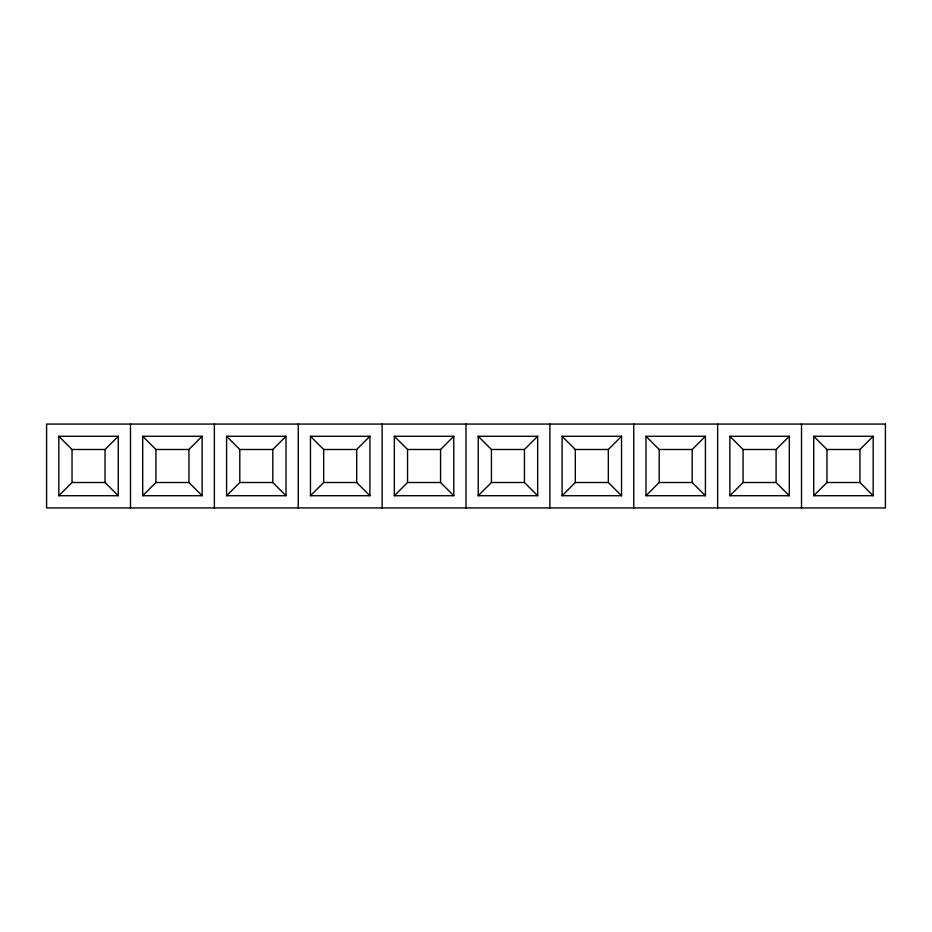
<?xml version="1.0" encoding="UTF-8"?>
<svg xmlns="http://www.w3.org/2000/svg" width="932" height="932" viewBox="0 0 932 932"><rect width="100%" height="100%" fill="white"/><g stroke="black" fill="none" stroke-linecap="round" stroke-linejoin="round"><path stroke-width="1.4" d="M58.821 495.719L72.032 482.508L105.048 482.508L118.259 495.719L58.821 495.719L58.821 436.281L118.259 436.281L118.259 495.719M58.821 436.281L72.032 449.492L105.048 449.492L118.259 436.281M142.701 495.719L155.912 482.508L155.912 449.492L142.701 436.281L142.701 495.719L202.139 495.719L202.139 436.281L142.701 436.281M202.139 495.719L188.928 482.508L188.928 449.492L202.139 436.281M226.581 495.719L239.792 482.508L239.792 449.492L226.581 436.281L226.581 495.719L286.019 495.719L286.019 436.281L226.581 436.281M286.019 495.719L272.808 482.508L272.808 449.492L286.019 436.281M310.461 495.719L323.672 482.508L356.688 482.508L369.899 495.719L310.461 495.719L310.461 436.281L369.899 436.281L369.899 495.719M310.461 436.281L323.672 449.492L356.688 449.492L369.899 436.281M394.341 495.719L407.552 482.508L440.568 482.508L453.779 495.719L394.341 495.719L394.341 436.281L453.779 436.281L453.779 495.719M440.568 482.508L440.568 449.492L453.779 436.281M478.221 495.719L491.432 482.508L524.448 482.508L537.659 495.719L478.221 495.719L478.221 436.281L537.659 436.281L537.659 495.719M524.448 482.508L524.448 449.492L537.659 436.281M562.101 495.719L575.312 482.508L608.328 482.508L621.539 495.719L621.539 436.281L562.101 436.281L562.101 495.719L621.539 495.719M562.101 436.281L575.312 449.492L608.328 449.492L621.539 436.281M645.981 495.719L659.192 482.508L692.208 482.508L705.419 495.719L705.419 436.281L645.981 436.281L645.981 495.719L705.419 495.719M645.981 436.281L659.192 449.492L692.208 449.492L705.419 436.281M729.861 495.719L743.072 482.508L776.088 482.508L789.299 495.719L729.861 495.719L729.861 436.281L789.299 436.281L789.299 495.719M776.088 482.508L776.088 449.492L789.299 436.281M813.741 495.719L826.952 482.508L859.968 482.508L873.179 495.719L813.741 495.719L813.741 436.281L873.179 436.281L873.179 495.719M859.968 482.508L859.968 449.492L873.179 436.281M155.912 449.492L188.928 449.492M239.792 449.492L272.808 449.492M394.341 436.281L407.552 449.492L440.568 449.492M478.221 436.281L491.432 449.492L524.448 449.492M729.861 436.281L743.072 449.492L776.088 449.492M813.741 436.281L826.952 449.492L859.968 449.492M155.912 482.508L188.928 482.508M239.792 482.508L272.808 482.508M826.952 449.492L826.952 482.508M801.52 424.06L801.52 507.94M743.072 449.492L743.072 482.508M717.64 424.06L717.64 507.94M692.208 449.492L692.208 482.508M659.192 449.492L659.192 482.508M633.76 424.06L633.76 507.94M608.328 449.492L608.328 482.508M575.312 449.492L575.312 482.508M549.88 424.06L549.88 507.94M491.432 449.492L491.432 482.508M466 424.06L466 507.94M407.552 449.492L407.552 482.508M382.12 424.06L382.12 507.94M356.688 449.492L356.688 482.508M323.672 449.492L323.672 482.508M298.24 424.06L298.24 507.94M214.36 424.06L214.36 507.94M130.48 424.06L130.48 507.94M105.048 449.492L105.048 482.508M72.032 449.492L72.032 482.508M885.4 424.06L46.6 424.06L46.6 507.94L885.4 507.94L885.4 424.06"/></g></svg>
